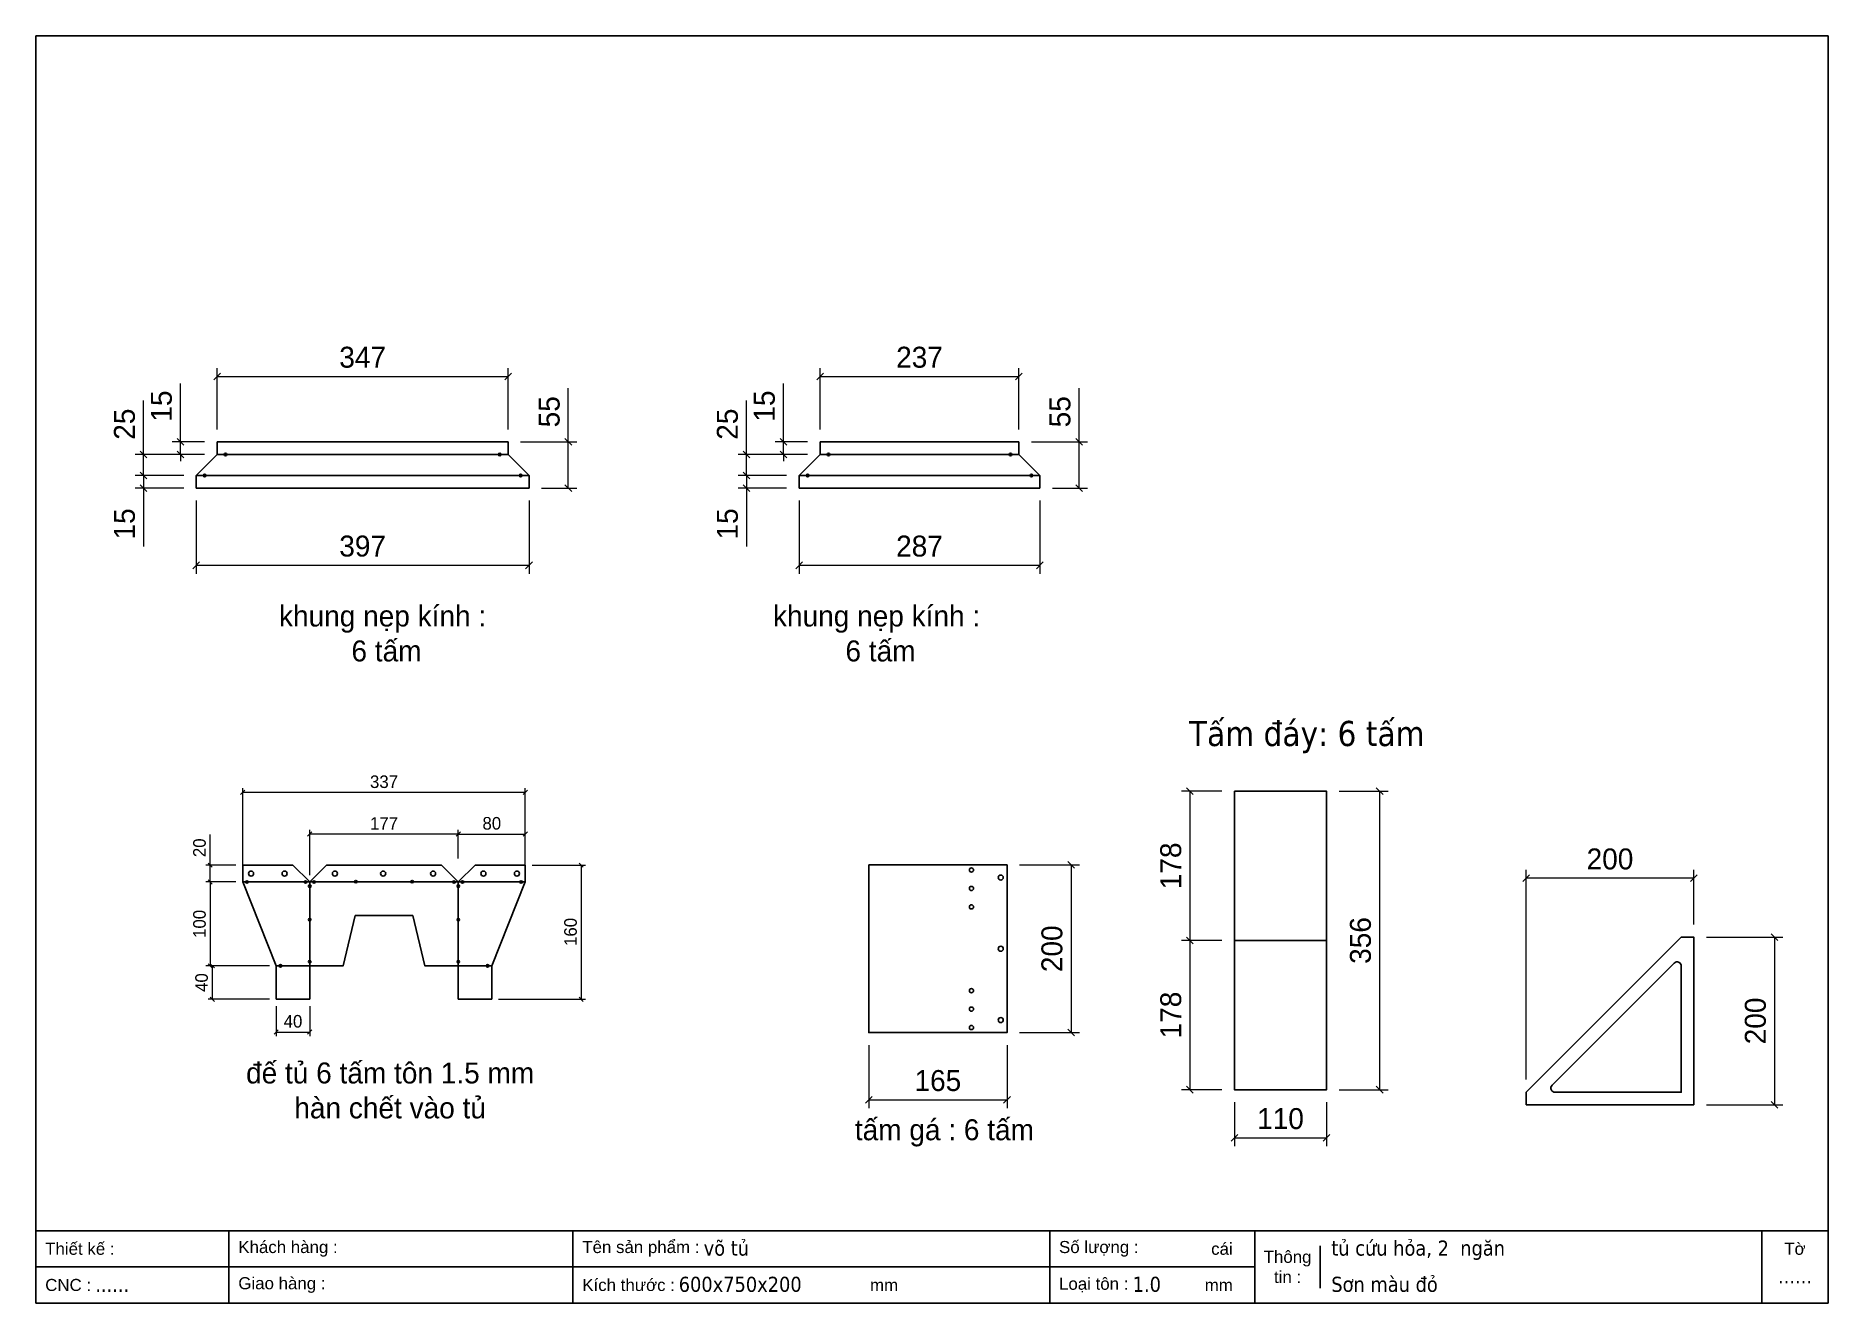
# Model space of a CAD drawing. Header units: millimetres. Extents: x 0 to 2138, y 0 to 1512.
import ezdxf
from ezdxf.enums import TextEntityAlignment as Align

# ---------------------------------------------------------------- set-up
doc = ezdxf.new("R2010")
doc.units = ezdxf.units.MM
doc.layers.add('DIM', color=253, linetype='Continuous')
doc.layers.add('FIRE PROTECTION', color=1, linetype='Continuous')
doc.styles.add('Arial', font='arial.ttf')
doc.styles.add('Tahoma (Input Text)', font='tahoma.ttf')
doc.dimstyles.new('Dim-15', dxfattribs={"dimtxt": 15, "dimasz": 5, "dimexe": 5, "dimexo": 8, "dimgap": 5, "dimtad": 1, "dimdec": 0, "dimtxsty": 'Standard', "dimblk": 'OBLIQUE', "dimcen": 10, "dimclrd": 5, "dimclre": 5, "dimclrt": 3, "dimazin": 3, "dimtfac": 1, "dimtdec": 0, "dimtmove": 0, "dimatfit": 3, "dimldrblk": 'OBLIQUE', "dimlwd": 9, "dimlwe": 9})
doc.dimstyles.new('Dim-25', dxfattribs={"dimtxt": 25, "dimasz": 8, "dimexe": 10, "dimexo": 15, "dimgap": 10, "dimtad": 1, "dimdec": 0, "dimtxsty": 'Standard', "dimblk": 'OBLIQUE', "dimcen": 10, "dimclrd": 5, "dimclre": 5, "dimclrt": 3, "dimazin": 3, "dimtfac": 1, "dimtdec": 0, "dimtmove": 0, "dimatfit": 3, "dimldrblk": 'OBLIQUE', "dimlwd": 9, "dimlwe": 9})

# ---------------------------------------------------------------- blocks, each defined once
blk = doc.blocks.new('khungtenAsean2')
at = {"color": 7}
for p, q in [((2970, -1980), (0, -1980)), ((320, -1980), (320, -2100)), ((890, -1980), (890, -2100)), ((1680, -1980), (1680, -2100)), ((2020, -1980), (2020, -2100)), ((2860, -1980), (2860, -2100)), ((2128.3, -2005), (2128.3, -2075)), ((2020, -2040), (0, -2040))]:
    blk.add_line(p, q, dxfattribs=at)
blk.add_lwpolyline([(0, 0), (2970, 0), (2970, -2100), (0, -2100)], close=True, dxfattribs=at)
at = {"color": 2, "char_height": 20, "style": 'Arial'}
for s, insert, width, attachment_point in [('  Thiết kế :', (0, -2010), 917.634, 4), ('  Khách hàng :', (320, -2010), 917.634, 4), ('  Tên sản phẩm :', (890, -2010), 917.634, 4), ('  Số lượng :', (1680, -2010), 917.634, 4), ('cái', (1947.6, -2010), 917.634, 4), ('Thông\\Ptin :', (2074.2, -2040), 108.311, 5), ('Tờ', (2915, -2010), 110, 5), ('  CNC :', (0, -2070), 917.634, 4), ('  Giao hàng :', (320, -2070), 917.634, 4), ('  Kích thước :', (890, -2070), 917.634, 4), ('mm', (1382.3, -2070), 917.634, 4), ('  Loại tôn :', (1680, -2070), 917.634, 4), ('mm', (1936.9, -2070), 917.634, 4)]:
    blk.add_mtext(s, dxfattribs=dict(at, insert=insert, width=width, attachment_point=attachment_point))
at = {"color": 1, "style": 'Tahoma (Input Text)', "flags": 8}
for tag, p in [('#01', (137.1, -2021.3)), ('#03', (506.6, -2019.3)), ('#05', (1106.6, -2021.3)), ('#07', (1834.7, -2021.3)), ('#09', (2146.7, -2021.3)), ('#02', (98.5, -2081.3)), ('#04', (486.1, -2081.3)), ('#06', (1065.3, -2081.3)), ('#08', (1817.4, -2081.3)), ('#10', (2146.7, -2081.3))]:
    blk.add_attdef(tag, p, '', height=25, dxfattribs=at)
blk.add_attdef('#11', text='', height=25, dxfattribs=at).set_placement((2915, -2067.3), align=Align.CENTER)
blk = doc.blocks.new('*D1')
at = {"color": 0, "linetype": 'ByBlock', "lineweight": -2}
for p, q in [((249.3, 611.9), (244.3, 606.9)), ((581.5, 606.9), (586.5, 611.9))]:
    blk.add_line(p, q, dxfattribs=at)
at = {"layer": 'Defpoints', "color": 0, "transparency": 16777216}
for p in [(246.8, 609.4), (246.8, 502.5), (584, 502.5)]:
    blk.add_point(p, dxfattribs=at)
at = {"layer": 'DIM', "color": 5, "lineweight": 9, "transparency": 16777216}
for p, q in [((246.8, 510.5), (246.8, 614.4)), ((584, 609.4), (246.8, 609.4)), ((584, 510.5), (584, 614.4))]:
    blk.add_line(p, q, dxfattribs=at)
at = {"layer": 'DIM', "color": 3, "transparency": 16777216, "insert": (415.4, 622), "char_height": 15, "attachment_point": 5}
blk.add_mtext('337', dxfattribs=at)
blk = doc.blocks.new('_Oblique')
at = {"color": 0, "linetype": 'ByBlock', "lineweight": -2}
blk.add_line((-0.5, -0.5), (0.5, 0.5), dxfattribs=at)
blk = doc.blocks.new('*D2')
at = {"color": 0, "linetype": 'ByBlock', "lineweight": -2}
for p, q in [((653.2, 520), (648.2, 525)), ((648.2, 365), (653.2, 360))]:
    blk.add_line(p, q, dxfattribs=at)
at = {"layer": 'Defpoints', "color": 0, "transparency": 16777216}
for p in [(584, 522.5), (544, 362.5), (650.7, 362.5)]:
    blk.add_point(p, dxfattribs=at)
at = {"layer": 'DIM', "color": 5, "lineweight": 9, "transparency": 16777216}
for p, q in [((592, 522.5), (655.7, 522.5)), ((650.7, 522.5), (650.7, 362.5)), ((552, 362.5), (655.7, 362.5))]:
    blk.add_line(p, q, dxfattribs=at)
at = {"layer": 'DIM', "color": 3, "transparency": 16777216, "insert": (638, 442.9), "char_height": 15, "attachment_point": 5, "rotation": 90}
blk.add_mtext('160', dxfattribs=at)
blk = doc.blocks.new('*D3')
at = {"color": 0, "linetype": 'ByBlock', "lineweight": -2}
for p, q in [((506.5, 562.2), (501.5, 557.2)), ((581.5, 557.2), (586.5, 562.2))]:
    blk.add_line(p, q, dxfattribs=at)
at = {"layer": 'Defpoints', "color": 0, "transparency": 16777216}
for p in [(584, 559.7), (504, 522.5), (584, 502.5)]:
    blk.add_point(p, dxfattribs=at)
at = {"layer": 'DIM', "color": 5, "lineweight": 9, "transparency": 16777216}
for p, q in [((504, 530.5), (504, 564.7)), ((504, 559.7), (584, 559.7)), ((584, 510.5), (584, 564.7))]:
    blk.add_line(p, q, dxfattribs=at)
at = {"layer": 'DIM', "color": 3, "transparency": 16777216, "insert": (544, 572.4), "char_height": 15, "attachment_point": 5}
blk.add_mtext('80', dxfattribs=at)
blk = doc.blocks.new('*D4')
at = {"color": 0, "linetype": 'ByBlock', "lineweight": -2}
for p, q in [((329.3, 562.2), (324.3, 557.2)), ((501.5, 557.2), (506.5, 562.2))]:
    blk.add_line(p, q, dxfattribs=at)
at = {"layer": 'Defpoints', "color": 0, "transparency": 16777216}
for p in [(326.8, 559.7), (504, 522.5), (326.8, 502.5)]:
    blk.add_point(p, dxfattribs=at)
at = {"layer": 'DIM', "color": 5, "lineweight": 9, "transparency": 16777216}
for p, q in [((326.8, 510.5), (326.8, 564.7)), ((504, 559.7), (326.8, 559.7)), ((504, 530.5), (504, 564.7))]:
    blk.add_line(p, q, dxfattribs=at)
at = {"layer": 'DIM', "color": 3, "transparency": 16777216, "insert": (415.4, 572.3), "char_height": 15, "attachment_point": 5}
blk.add_mtext('177', dxfattribs=at)
blk = doc.blocks.new('*D5')
at = {"color": 0, "linetype": 'ByBlock', "lineweight": -2}
for p, q in [((289.3, 326), (284.3, 321)), ((324.3, 321), (329.3, 326))]:
    blk.add_line(p, q, dxfattribs=at)
at = {"layer": 'Defpoints', "color": 0, "transparency": 16777216}
for p in [(286.8, 362.5), (326.8, 362.5), (326.8, 323.5)]:
    blk.add_point(p, dxfattribs=at)
at = {"layer": 'DIM', "color": 5, "lineweight": 9, "transparency": 16777216}
for p, q in [((286.8, 354.5), (286.8, 318.5)), ((326.8, 354.5), (326.8, 318.5)), ((286.8, 323.5), (326.8, 323.5))]:
    blk.add_line(p, q, dxfattribs=at)
at = {"layer": 'DIM', "color": 3, "transparency": 16777216, "insert": (306.8, 336.2), "char_height": 15, "attachment_point": 5}
blk.add_mtext('40', dxfattribs=at)
blk = doc.blocks.new('*D6')
at = {"color": 0, "linetype": 'ByBlock', "lineweight": -2}
for p, q in [((210.5, 500), (205.5, 505)), ((205.5, 405), (210.5, 400))]:
    blk.add_line(p, q, dxfattribs=at)
at = {"layer": 'Defpoints', "color": 0, "transparency": 16777216}
for p in [(246.8, 502.5), (208, 402.5), (286.8, 402.5)]:
    blk.add_point(p, dxfattribs=at)
at = {"layer": 'DIM', "color": 5, "lineweight": 9, "transparency": 16777216}
for p, q in [((238.8, 502.5), (203, 502.5)), ((208, 502.5), (208, 402.5)), ((278.8, 402.5), (203, 402.5))]:
    blk.add_line(p, q, dxfattribs=at)
at = {"layer": 'DIM', "color": 3, "transparency": 16777216, "insert": (195.3, 452.5), "char_height": 15, "attachment_point": 5, "rotation": 90}
blk.add_mtext('100', dxfattribs=at)
blk = doc.blocks.new('*D7')
at = {"color": 0, "linetype": 'ByBlock', "lineweight": -2}
for p, q in [((213, 400), (208, 405)), ((208, 365), (213, 360))]:
    blk.add_line(p, q, dxfattribs=at)
at = {"layer": 'Defpoints', "color": 0, "transparency": 16777216}
for p in [(286.8, 402.5), (210.5, 362.5), (286.8, 362.5)]:
    blk.add_point(p, dxfattribs=at)
at = {"layer": 'DIM', "color": 5, "lineweight": 9, "transparency": 16777216}
for p, q in [((278.8, 402.5), (205.5, 402.5)), ((210.5, 402.5), (210.5, 362.5)), ((278.8, 362.5), (205.5, 362.5))]:
    blk.add_line(p, q, dxfattribs=at)
at = {"layer": 'DIM', "color": 3, "transparency": 16777216, "insert": (197.8, 382.5), "char_height": 15, "attachment_point": 5, "rotation": 90}
blk.add_mtext('40', dxfattribs=at)
blk = doc.blocks.new('*D8')
at = {"color": 0, "linetype": 'ByBlock', "lineweight": -2}
for p, q in [((210.5, 520), (205.5, 525)), ((205.5, 505), (210.5, 500))]:
    blk.add_line(p, q, dxfattribs=at)
at = {"layer": 'Defpoints', "color": 0, "transparency": 16777216}
for p in [(208, 522.5), (246.8, 522.5), (246.8, 502.5)]:
    blk.add_point(p, dxfattribs=at)
at = {"layer": 'DIM', "color": 5, "lineweight": 9, "transparency": 16777216}
for p, q in [((208, 522.5), (208, 559.2)), ((238.8, 522.5), (203, 522.5)), ((208, 502.5), (208, 522.5)), ((238.8, 502.5), (203, 502.5))]:
    blk.add_line(p, q, dxfattribs=at)
at = {"layer": 'DIM', "color": 3, "transparency": 16777216, "insert": (195.3, 543.3), "char_height": 15, "attachment_point": 5, "rotation": 90}
blk.add_mtext('20', dxfattribs=at)
blk = doc.blocks.new('*D9')
at = {"color": 0, "linetype": 'ByBlock', "lineweight": -2}
for p, q in [((1607.3, 606.7), (1599.3, 614.7)), ((1599.3, 258.7), (1607.3, 250.7))]:
    blk.add_line(p, q, dxfattribs=at)
at = {"layer": 'Defpoints', "color": 0, "transparency": 16777216}
for p in [(1540, 610.7), (1540, 254.7), (1603.3, 254.7)]:
    blk.add_point(p, dxfattribs=at)
at = {"layer": 'DIM', "color": 5, "lineweight": 9, "transparency": 16777216}
for p, q in [((1555, 610.7), (1613.3, 610.7)), ((1603.3, 610.7), (1603.3, 254.7)), ((1555, 254.7), (1613.3, 254.7))]:
    blk.add_line(p, q, dxfattribs=at)
at = {"layer": 'DIM', "color": 3, "transparency": 16777216, "insert": (1580.5, 432.7), "char_height": 25, "attachment_point": 5, "rotation": 90}
blk.add_mtext('356', dxfattribs=at)
blk = doc.blocks.new('*D10')
at = {"color": 0, "linetype": 'ByBlock', "lineweight": -2}
for p, q in [((1380.9, 606.7), (1372.9, 614.7)), ((1372.9, 436.7), (1380.9, 428.7))]:
    blk.add_line(p, q, dxfattribs=at)
at = {"layer": 'Defpoints', "color": 0, "transparency": 16777216}
for p in [(1430, 610.7), (1376.9, 432.7), (1430, 432.7)]:
    blk.add_point(p, dxfattribs=at)
at = {"layer": 'DIM', "color": 5, "lineweight": 9, "transparency": 16777216}
for p, q in [((1415, 610.7), (1366.9, 610.7)), ((1376.9, 610.7), (1376.9, 432.7)), ((1415, 432.7), (1366.9, 432.7))]:
    blk.add_line(p, q, dxfattribs=at)
at = {"layer": 'DIM', "color": 3, "transparency": 16777216, "insert": (1354.2, 521.7), "char_height": 25, "attachment_point": 5, "rotation": 90}
blk.add_mtext('178', dxfattribs=at)
blk = doc.blocks.new('*D11')
at = {"color": 0, "linetype": 'ByBlock', "lineweight": -2}
for p, q in [((1380.9, 428.7), (1372.9, 436.7)), ((1372.9, 258.7), (1380.9, 250.7))]:
    blk.add_line(p, q, dxfattribs=at)
at = {"layer": 'Defpoints', "color": 0, "transparency": 16777216}
for p in [(1430, 432.7), (1376.9, 254.7), (1430, 254.7)]:
    blk.add_point(p, dxfattribs=at)
at = {"layer": 'DIM', "color": 5, "lineweight": 9, "transparency": 16777216}
for p, q in [((1415, 432.7), (1366.9, 432.7)), ((1376.9, 432.7), (1376.9, 254.7)), ((1415, 254.7), (1366.9, 254.7))]:
    blk.add_line(p, q, dxfattribs=at)
at = {"layer": 'DIM', "color": 3, "transparency": 16777216, "insert": (1354.2, 343.7), "char_height": 25, "attachment_point": 5, "rotation": 90}
blk.add_mtext('178', dxfattribs=at)
blk = doc.blocks.new('*D12')
at = {"color": 0, "linetype": 'ByBlock', "lineweight": -2}
for p, q in [((1434, 201.3), (1426, 193.3)), ((1536, 193.3), (1544, 201.3))]:
    blk.add_line(p, q, dxfattribs=at)
at = {"layer": 'Defpoints', "color": 0, "transparency": 16777216}
for p in [(1430, 254.7), (1540, 254.7), (1540, 197.3)]:
    blk.add_point(p, dxfattribs=at)
at = {"layer": 'DIM', "color": 5, "lineweight": 9, "transparency": 16777216}
for p, q in [((1430, 239.7), (1430, 187.3)), ((1540, 239.7), (1540, 187.3)), ((1430, 197.3), (1540, 197.3))]:
    blk.add_line(p, q, dxfattribs=at)
at = {"layer": 'DIM', "color": 3, "transparency": 16777216, "insert": (1485, 220), "char_height": 25, "attachment_point": 5}
blk.add_mtext('110', dxfattribs=at)
blk = doc.blocks.new('*D13')
at = {"color": 0, "linetype": 'ByBlock', "lineweight": -2}
for p, q in [((1782.1, 511), (1774.1, 503)), ((1974.1, 503), (1982.1, 511))]:
    blk.add_line(p, q, dxfattribs=at)
at = {"layer": 'Defpoints', "color": 0, "ltscale": 3, "transparency": 16777216}
for p in [(1778.1, 507), (1978.1, 436.7), (1778.1, 251.7)]:
    blk.add_point(p, dxfattribs=at)
at = {"layer": 'DIM', "color": 5, "lineweight": 9, "ltscale": 3, "transparency": 16777216}
for p, q in [((1778.1, 266.7), (1778.1, 517)), ((1978.1, 451.7), (1978.1, 517)), ((1978.1, 507), (1778.1, 507))]:
    blk.add_line(p, q, dxfattribs=at)
at = {"layer": 'DIM', "color": 3, "ltscale": 3, "transparency": 16777216, "insert": (1878.1, 529.8), "char_height": 25, "attachment_point": 5}
blk.add_mtext('200', dxfattribs=at)
blk = doc.blocks.new('*D14')
at = {"color": 0, "linetype": 'ByBlock', "lineweight": -2}
for p, q in [((2078.5, 432.7), (2070.5, 440.7)), ((2070.5, 240.7), (2078.5, 232.7))]:
    blk.add_line(p, q, dxfattribs=at)
at = {"layer": 'Defpoints', "color": 0, "ltscale": 3, "transparency": 16777216}
for p in [(1978.1, 436.7), (1978.1, 236.7), (2074.5, 236.7)]:
    blk.add_point(p, dxfattribs=at)
at = {"layer": 'DIM', "color": 5, "lineweight": 9, "ltscale": 3, "transparency": 16777216}
for p, q in [((1993.1, 436.7), (2084.5, 436.7)), ((2074.5, 436.7), (2074.5, 236.7)), ((1993.1, 236.7), (2084.5, 236.7))]:
    blk.add_line(p, q, dxfattribs=at)
at = {"layer": 'DIM', "color": 3, "ltscale": 3, "transparency": 16777216, "insert": (2051.7, 336.7), "char_height": 25, "attachment_point": 5, "rotation": 90}
blk.add_mtext('200', dxfattribs=at)
blk = doc.blocks.new('*D15')
at = {"color": 0, "linetype": 'ByBlock', "lineweight": -2}
for p, q in [((1239.1, 518.8), (1231.1, 526.8)), ((1231.1, 326.8), (1239.1, 318.8))]:
    blk.add_line(p, q, dxfattribs=at)
at = {"layer": 'Defpoints', "color": 0, "transparency": 16777216}
for p in [(1158.7, 522.8), (1158.7, 322.8), (1235.1, 322.8)]:
    blk.add_point(p, dxfattribs=at)
at = {"layer": 'DIM', "color": 5, "lineweight": 9, "transparency": 16777216}
for p, q in [((1173.7, 522.8), (1245.1, 522.8)), ((1235.1, 522.8), (1235.1, 322.8)), ((1173.7, 322.8), (1245.1, 322.8))]:
    blk.add_line(p, q, dxfattribs=at)
at = {"layer": 'DIM', "color": 3, "transparency": 16777216, "insert": (1212.4, 422.8), "char_height": 25, "attachment_point": 5, "rotation": 90}
blk.add_mtext('200', dxfattribs=at)
blk = doc.blocks.new('*D16')
at = {"color": 0, "linetype": 'ByBlock', "lineweight": -2}
for p, q in [((997.7, 246.6), (989.7, 238.6)), ((1154.7, 238.6), (1162.7, 246.6))]:
    blk.add_line(p, q, dxfattribs=at)
at = {"layer": 'Defpoints', "color": 0, "transparency": 16777216}
for p in [(993.7, 322.8), (1158.7, 322.8), (1158.7, 242.6)]:
    blk.add_point(p, dxfattribs=at)
at = {"layer": 'DIM', "color": 5, "lineweight": 9, "transparency": 16777216}
for p, q in [((993.7, 307.8), (993.7, 232.6)), ((1158.7, 307.8), (1158.7, 232.6)), ((993.7, 242.6), (1158.7, 242.6))]:
    blk.add_line(p, q, dxfattribs=at)
at = {"layer": 'DIM', "color": 3, "transparency": 16777216, "insert": (1076.2, 265.4), "char_height": 25, "attachment_point": 5}
blk.add_mtext('165', dxfattribs=at)
blk = doc.blocks.new('*D17')
at = {"color": 0, "linetype": 'ByBlock', "lineweight": -2}
for p, q in [((195.4, 884.3), (187.4, 876.3)), ((584.4, 876.3), (592.4, 884.3))]:
    blk.add_line(p, q, dxfattribs=at)
at = {"layer": 'Defpoints', "color": 0, "transparency": 16777216}
for p in [(191.4, 972.5), (588.4, 972.5), (588.4, 880.3)]:
    blk.add_point(p, dxfattribs=at)
at = {"layer": 'DIM', "color": 5, "lineweight": 9, "transparency": 16777216}
for p, q in [((191.4, 957.5), (191.4, 870.3)), ((588.4, 957.5), (588.4, 870.3)), ((191.4, 880.3), (588.4, 880.3))]:
    blk.add_line(p, q, dxfattribs=at)
at = {"layer": 'DIM', "color": 3, "transparency": 16777216, "insert": (389.9, 903.1), "char_height": 25, "attachment_point": 5}
blk.add_mtext('397', dxfattribs=at)
blk = doc.blocks.new('*D18')
at = {"color": 0, "linetype": 'ByBlock', "lineweight": -2}
for p, q in [((639.3, 1023.5), (631.3, 1031.5)), ((631.3, 976.5), (639.3, 968.5))]:
    blk.add_line(p, q, dxfattribs=at)
at = {"layer": 'Defpoints', "color": 0, "transparency": 16777216}
for p in [(563.4, 1027.5), (635.3, 1027.5), (588.4, 972.5)]:
    blk.add_point(p, dxfattribs=at)
at = {"layer": 'DIM', "color": 5, "lineweight": 9, "transparency": 16777216}
for p, q in [((635.3, 1027.5), (635.3, 1091.5)), ((578.4, 1027.5), (645.3, 1027.5)), ((635.3, 972.5), (635.3, 1027.5)), ((603.4, 972.5), (645.3, 972.5))]:
    blk.add_line(p, q, dxfattribs=at)
at = {"layer": 'DIM', "color": 3, "transparency": 16777216, "insert": (612.6, 1063.5), "char_height": 25, "attachment_point": 5, "rotation": 90}
blk.add_mtext('55', dxfattribs=at)
blk = doc.blocks.new('*D19')
at = {"color": 0, "linetype": 'ByBlock', "lineweight": -2}
for p, q in [((168.6, 1031.5), (176.6, 1023.5)), ((176.6, 1008.5), (168.6, 1016.5))]:
    blk.add_line(p, q, dxfattribs=at)
at = {"layer": 'Defpoints', "color": 0, "ltscale": 3, "transparency": 16777216}
for p in [(172.6, 1027.5), (216.4, 1027.5), (216.4, 1012.5)]:
    blk.add_point(p, dxfattribs=at)
at = {"layer": 'DIM', "color": 5, "lineweight": 9, "ltscale": 3, "transparency": 16777216}
for p, q in [((172.6, 1027.5), (172.6, 1097.2)), ((201.4, 1027.5), (162.6, 1027.5)), ((172.6, 1012.5), (172.6, 1027.5)), ((201.4, 1012.5), (162.6, 1012.5)), ((172.6, 1012.5), (172.6, 1004.5))]:
    blk.add_line(p, q, dxfattribs=at)
at = {"layer": 'DIM', "color": 3, "ltscale": 3, "transparency": 16777216, "insert": (149.9, 1070.3), "char_height": 25, "attachment_point": 5, "rotation": 90}
blk.add_mtext('15', dxfattribs=at)
blk = doc.blocks.new('*D20')
at = {"color": 0, "linetype": 'ByBlock', "lineweight": -2}
for p, q in [((132.6, 1008.5), (124.6, 1016.5)), ((124.6, 991.5), (132.6, 983.5))]:
    blk.add_line(p, q, dxfattribs=at)
at = {"layer": 'Defpoints', "color": 0, "ltscale": 3, "transparency": 16777216}
for p in [(128.6, 1012.5), (216.4, 1012.5), (191.4, 987.5)]:
    blk.add_point(p, dxfattribs=at)
at = {"layer": 'DIM', "color": 5, "lineweight": 9, "ltscale": 3, "transparency": 16777216}
for p, q in [((128.6, 1012.5), (128.6, 1076.9)), ((201.4, 1012.5), (118.6, 1012.5)), ((128.6, 987.5), (128.6, 1012.5)), ((176.4, 987.5), (118.6, 987.5))]:
    blk.add_line(p, q, dxfattribs=at)
at = {"layer": 'DIM', "color": 3, "ltscale": 3, "transparency": 16777216, "insert": (105.8, 1048.7), "char_height": 25, "attachment_point": 5, "rotation": 90}
blk.add_mtext('25', dxfattribs=at)
blk = doc.blocks.new('*D21')
at = {"color": 0, "linetype": 'ByBlock', "lineweight": -2}
for p, q in [((124.6, 991.5), (132.6, 983.5)), ((132.6, 968.5), (124.6, 976.5))]:
    blk.add_line(p, q, dxfattribs=at)
at = {"layer": 'Defpoints', "color": 0, "ltscale": 3, "transparency": 16777216}
for p in [(191.4, 987.5), (128.6, 972.5), (191.4, 972.5)]:
    blk.add_point(p, dxfattribs=at)
at = {"layer": 'DIM', "color": 5, "lineweight": 9, "ltscale": 3, "transparency": 16777216}
for p, q in [((176.4, 987.5), (118.6, 987.5)), ((128.6, 987.5), (128.6, 995.5)), ((128.6, 987.5), (128.6, 972.5)), ((176.4, 972.5), (118.6, 972.5)), ((128.6, 972.5), (128.6, 902.9))]:
    blk.add_line(p, q, dxfattribs=at)
at = {"layer": 'DIM', "color": 3, "ltscale": 3, "transparency": 16777216, "insert": (105.8, 929.7), "char_height": 25, "attachment_point": 5, "rotation": 90}
blk.add_mtext('15', dxfattribs=at)
blk = doc.blocks.new('*D22')
at = {"color": 0, "linetype": 'ByBlock', "lineweight": -2}
for p, q in [((220.4, 1109.6), (212.4, 1101.6)), ((559.4, 1101.6), (567.4, 1109.6))]:
    blk.add_line(p, q, dxfattribs=at)
at = {"layer": 'Defpoints', "color": 0, "ltscale": 3, "transparency": 16777216}
for p in [(563.4, 1105.6), (216.4, 1027.5), (563.4, 1027.5)]:
    blk.add_point(p, dxfattribs=at)
at = {"layer": 'DIM', "color": 5, "lineweight": 9, "ltscale": 3, "transparency": 16777216}
for p, q in [((216.4, 1042.5), (216.4, 1115.6)), ((563.4, 1042.5), (563.4, 1115.6)), ((216.4, 1105.6), (563.4, 1105.6))]:
    blk.add_line(p, q, dxfattribs=at)
at = {"layer": 'DIM', "color": 3, "ltscale": 3, "transparency": 16777216, "insert": (389.9, 1128.4), "char_height": 25, "attachment_point": 5}
blk.add_mtext('347', dxfattribs=at)
blk = doc.blocks.new('*D23')
at = {"color": 0, "linetype": 'ByBlock', "lineweight": -2}
for p, q in [((914.8, 884.3), (906.8, 876.3)), ((1193.8, 876.3), (1201.8, 884.3))]:
    blk.add_line(p, q, dxfattribs=at)
at = {"layer": 'Defpoints', "color": 0, "transparency": 16777216}
for p in [(910.8, 972.5), (1197.8, 972.5), (1197.8, 880.3)]:
    blk.add_point(p, dxfattribs=at)
at = {"layer": 'DIM', "color": 5, "lineweight": 9, "transparency": 16777216}
for p, q in [((910.8, 957.5), (910.8, 870.3)), ((1197.8, 957.5), (1197.8, 870.3)), ((910.8, 880.3), (1197.8, 880.3))]:
    blk.add_line(p, q, dxfattribs=at)
at = {"layer": 'DIM', "color": 3, "transparency": 16777216, "insert": (1054.3, 903.1), "char_height": 25, "attachment_point": 5}
blk.add_mtext('287', dxfattribs=at)
blk = doc.blocks.new('*D24')
at = {"color": 0, "linetype": 'ByBlock', "lineweight": -2}
for p, q in [((1248.7, 1023.5), (1240.7, 1031.5)), ((1240.7, 976.5), (1248.7, 968.5))]:
    blk.add_line(p, q, dxfattribs=at)
at = {"layer": 'Defpoints', "color": 0, "transparency": 16777216}
for p in [(1172.8, 1027.5), (1244.7, 1027.5), (1197.8, 972.5)]:
    blk.add_point(p, dxfattribs=at)
at = {"layer": 'DIM', "color": 5, "lineweight": 9, "transparency": 16777216}
for p, q in [((1244.7, 1027.5), (1244.7, 1091.5)), ((1187.8, 1027.5), (1254.7, 1027.5)), ((1244.7, 972.5), (1244.7, 1027.5)), ((1212.8, 972.5), (1254.7, 972.5))]:
    blk.add_line(p, q, dxfattribs=at)
at = {"layer": 'DIM', "color": 3, "transparency": 16777216, "insert": (1222, 1063.5), "char_height": 25, "attachment_point": 5, "rotation": 90}
blk.add_mtext('55', dxfattribs=at)
blk = doc.blocks.new('*D25')
at = {"color": 0, "linetype": 'ByBlock', "lineweight": -2}
for p, q in [((888.1, 1031.5), (896.1, 1023.5)), ((896.1, 1008.5), (888.1, 1016.5))]:
    blk.add_line(p, q, dxfattribs=at)
at = {"layer": 'Defpoints', "color": 0, "ltscale": 3, "transparency": 16777216}
for p in [(892.1, 1027.5), (935.8, 1027.5), (935.8, 1012.5)]:
    blk.add_point(p, dxfattribs=at)
at = {"layer": 'DIM', "color": 5, "lineweight": 9, "ltscale": 3, "transparency": 16777216}
for p, q in [((892.1, 1027.5), (892.1, 1097.2)), ((920.8, 1027.5), (882.1, 1027.5)), ((892.1, 1012.5), (892.1, 1027.5)), ((920.8, 1012.5), (882.1, 1012.5)), ((892.1, 1012.5), (892.1, 1004.5))]:
    blk.add_line(p, q, dxfattribs=at)
at = {"layer": 'DIM', "color": 3, "ltscale": 3, "transparency": 16777216, "insert": (869.3, 1070.3), "char_height": 25, "attachment_point": 5, "rotation": 90}
blk.add_mtext('15', dxfattribs=at)
blk = doc.blocks.new('*D26')
at = {"color": 0, "linetype": 'ByBlock', "lineweight": -2}
for p, q in [((852, 1008.5), (844, 1016.5)), ((844, 991.5), (852, 983.5))]:
    blk.add_line(p, q, dxfattribs=at)
at = {"layer": 'Defpoints', "color": 0, "ltscale": 3, "transparency": 16777216}
for p in [(848, 1012.5), (935.8, 1012.5), (910.8, 987.5)]:
    blk.add_point(p, dxfattribs=at)
at = {"layer": 'DIM', "color": 5, "lineweight": 9, "ltscale": 3, "transparency": 16777216}
for p, q in [((848, 1012.5), (848, 1076.9)), ((920.8, 1012.5), (838, 1012.5)), ((848, 987.5), (848, 1012.5)), ((895.8, 987.5), (838, 987.5))]:
    blk.add_line(p, q, dxfattribs=at)
at = {"layer": 'DIM', "color": 3, "ltscale": 3, "transparency": 16777216, "insert": (825.2, 1048.7), "char_height": 25, "attachment_point": 5, "rotation": 90}
blk.add_mtext('25', dxfattribs=at)
blk = doc.blocks.new('*D27')
at = {"color": 0, "linetype": 'ByBlock', "lineweight": -2}
for p, q in [((844, 991.5), (852, 983.5)), ((852, 968.5), (844, 976.5))]:
    blk.add_line(p, q, dxfattribs=at)
at = {"layer": 'Defpoints', "color": 0, "ltscale": 3, "transparency": 16777216}
for p in [(910.8, 987.5), (848, 972.5), (910.8, 972.5)]:
    blk.add_point(p, dxfattribs=at)
at = {"layer": 'DIM', "color": 5, "lineweight": 9, "ltscale": 3, "transparency": 16777216}
for p, q in [((895.8, 987.5), (838, 987.5)), ((848, 987.5), (848, 995.5)), ((848, 987.5), (848, 972.5)), ((895.8, 972.5), (838, 972.5)), ((848, 972.5), (848, 902.9))]:
    blk.add_line(p, q, dxfattribs=at)
at = {"layer": 'DIM', "color": 3, "ltscale": 3, "transparency": 16777216, "insert": (825.2, 929.7), "char_height": 25, "attachment_point": 5, "rotation": 90}
blk.add_mtext('15', dxfattribs=at)
blk = doc.blocks.new('*D28')
at = {"color": 0, "linetype": 'ByBlock', "lineweight": -2}
for p, q in [((939.8, 1109.6), (931.8, 1101.6)), ((1168.8, 1101.6), (1176.8, 1109.6))]:
    blk.add_line(p, q, dxfattribs=at)
at = {"layer": 'Defpoints', "color": 0, "ltscale": 3, "transparency": 16777216}
for p in [(1172.8, 1105.6), (935.8, 1027.5), (1172.8, 1027.5)]:
    blk.add_point(p, dxfattribs=at)
at = {"layer": 'DIM', "color": 5, "lineweight": 9, "ltscale": 3, "transparency": 16777216}
for p, q in [((935.8, 1042.5), (935.8, 1115.6)), ((1172.8, 1042.5), (1172.8, 1115.6)), ((935.8, 1105.6), (1172.8, 1105.6))]:
    blk.add_line(p, q, dxfattribs=at)
at = {"layer": 'DIM', "color": 3, "ltscale": 3, "transparency": 16777216, "insert": (1054.3, 1128.4), "char_height": 25, "attachment_point": 5}
blk.add_mtext('237', dxfattribs=at)

msp = doc.modelspace()

# ---------------------------------------------------------------- linework, layer by layer
at = {"color": 7}
for p, q in [((216.4, 1012.5), (216.4, 1027.5)), ((563.4, 1012.5), (563.4, 1027.5)), ((935.8, 1012.5), (935.8, 1027.5)), ((1172.8, 1012.5), (1172.8, 1027.5)), ((191.4, 987.5), (216.4, 1012.5)), ((563.4, 1012.5), (588.4, 987.5)), ((910.8, 987.5), (935.8, 1012.5)), ((1172.8, 1012.5), (1197.8, 987.5)), ((191.4, 987.5), (191.4, 972.5)), ((588.4, 987.5), (588.4, 972.5)), ((910.8, 987.5), (910.8, 972.5)), ((1197.8, 987.5), (1197.8, 972.5))]:
    msp.add_line(p, q, dxfattribs=at)
for p, q in [((246.8, 502.5), (246.8, 522.5)), ((246.8, 522.5), (306.8, 522.5)), ((306.8, 522.5), (326.8, 502.5)), ((326.8, 502.5), (346.8, 522.5)), ((346.8, 522.5), (484, 522.5)), ((484, 522.5), (504, 502.5)), ((504, 502.5), (524, 522.5)), ((584, 522.5), (524, 522.5)), ((584, 502.5), (584, 522.5)), ((381, 462.5), (449.8, 462.5)), ((1430, 432.7), (1540, 432.7)), ((286.8, 402.5), (286.8, 362.5)), ((326.8, 402.5), (326.8, 362.5)), ((504, 402.5), (504, 362.5)), ((544, 402.5), (544, 362.5)), ((286.8, 362.5), (326.8, 362.5)), ((544, 362.5), (504, 362.5))]:
    msp.add_line(p, q)
for points in [[(216.4, 1027.5), (563.4, 1027.5)], [(935.8, 1027.5), (1172.8, 1027.5)], [(216.4, 1012.5), (563.4, 1012.5)], [(935.8, 1012.5), (1172.8, 1012.5)], [(191.4, 987.5), (588.4, 987.5)], [(910.8, 987.5), (1197.8, 987.5)], [(191.4, 972.5), (588.4, 972.5)], [(910.8, 972.5), (1197.8, 972.5)]]:
    msp.add_lwpolyline(points, dxfattribs=at)
for points in [[(1430, 610.7), (1540, 610.7), (1540, 254.7), (1430, 254.7)], [(993.7, 522.8), (1158.7, 522.8), (1158.7, 322.8), (993.7, 322.8)]]:
    msp.add_lwpolyline(points, close=True)
for points in [[(246.8, 502.5), (326.8, 502.5), (326.8, 402.5), (286.8, 402.5), (246.8, 502.5)], [(423.8, 502.5), (326.8, 502.5), (326.8, 402.5), (366.8, 402.5), (381, 462.5)], [(408, 502.5), (504, 502.5), (504, 402.5), (464, 402.5), (449.8, 462.5)], [(584, 502.5), (504, 502.5), (504, 402.5), (544, 402.5), (584, 502.5)]]:
    msp.add_lwpolyline(points)
at = {"color": 2}
for centre in [(226.3, 1012.5), (553.4, 1012.5), (945.7, 1012.5), (1162.8, 1012.5), (201.4, 987.5), (578.4, 987.5), (920.8, 987.5), (1187.8, 987.5), (251.8, 502.5), (321.8, 502.5), (326.8, 497.5), (331.8, 502.5), (381.8, 502.8), (449, 502.8), (499, 502.5), (504, 497.5), (509, 502.5), (579, 502.5), (326.8, 457.5), (504, 457.5), (326.8, 407.5), (504, 407.5), (291.8, 402.5), (539, 402.5)]:
    msp.add_circle(centre, 1.5, dxfattribs=at)
for centre in [(256.8, 512.5), (296.8, 512.5), (356.8, 512.5), (414.4, 512.5), (474, 512.5), (534, 512.5), (574, 512.5)]:
    msp.add_circle(centre, 3)
at = {"color": 2, "ltscale": 3}
for centre in [(1151.2, 507.8), (1151.2, 422.8), (1151.2, 337.8)]:
    msp.add_circle(centre, 3, dxfattribs=at)
at = {"layer": 'DIM', "color": 2}
for centre in [(1116.3, 516.8), (1116.3, 494.8), (1116.3, 472.8), (1116.3, 372.8), (1116.3, 350.8), (1116.3, 328.8)]:
    msp.add_circle(centre, 2.5, dxfattribs=at)
at = {"layer": 'FIRE PROTECTION', "linetype": 'Continuous'}
msp.add_lwpolyline([(1978.1, 236.7), (1778.1, 236.7), (1778.1, 251.7), (1963.1, 436.7), (1978.1, 436.7)], close=True, dxfattribs=at)
msp.add_lwpolyline([(1809, 260.2), (1954.5, 405.7, -0.668179), (1963.1, 402.2), (1963.1, 251.7), (1812.6, 251.7, -0.668179)], format="xyb", close=True, dxfattribs=at)

# ---------------------------------------------------------------- block references
at = {"color": 7}
ref = msp.add_blockref('khungtenAsean2', (0, 1512), dxfattribs=dict(at, xscale=0.7200000000070759, yscale=0.7200000000070759, zscale=0.7200000000070759))
ref.add_attrib('#11', '......', dxfattribs={"color": 1, "height": 18, "style": 'Tahoma (Input Text)'}).set_placement((2098.8, 23.5), align=Align.CENTER)
ref.add_attrib('#09', 'tủ cứu hỏa, 2  ngăn', (1545.6, 56.7), dxfattribs={"color": 1, "height": 18, "style": 'Tahoma (Input Text)'})
ref.add_attrib('#10', 'Sơn màu đỏ', (1545.6, 13.5), dxfattribs={"color": 1, "height": 18, "style": 'Tahoma (Input Text)'})
ref.add_attrib('#08', '1.0', (1308.6, 13.5), dxfattribs={"color": 1, "height": 18, "style": 'Tahoma (Input Text)'})
ref.add_attrib('#06', '600x750x200', (767, 13.5), dxfattribs={"color": 1, "height": 18, "style": 'Tahoma (Input Text)'})
ref.add_attrib('#05', 'võ tủ', (796.8, 56.7), dxfattribs={"color": 1, "height": 18, "style": 'Tahoma (Input Text)'})
ref.add_attrib('#02', '......', (70.9, 13.5), dxfattribs={"color": 1, "height": 18, "style": 'Tahoma (Input Text)'})

# ---------------------------------------------------------------- texts
at = {"color": 2, "char_height": 25, "attachment_point": 5}
for s, insert, width in [('khung nẹp kính :\\P 6 tấm', (413.7, 798.8), 775), ('khung nẹp kính :\\P 6 tấm', (1003.1, 798.8), 775), ('đế tủ 6 tấm tôn 1.5 mm\\Phàn chết vào tủ', (422.7, 253.6), 765), ('tấm gá : 6 tấm', (1084, 203.1), 774)]:
    msp.add_mtext(s, dxfattribs=dict(at, insert=insert, width=width))
at = {"insert": (1516.3, 675.4), "char_height": 30, "width": 921.674, "attachment_point": 5}
msp.add_mtext('{\\fTahoma|b0|i0|c0|p34;Tấm đáy: 6 tấm}', dxfattribs=at)

# ---------------------------------------------------------------- dimensions: what is measured, and where the dimension line sits
at = {"layer": 'DIM', "ltscale": 3}
for base, p1, p2, picture, middle in [((563.4, 1105.6), (216.4, 1027.5), (563.4, 1027.5), '*D22', (389.9, 1128.4)), ((1172.8, 1105.6), (935.8, 1027.5), (1172.8, 1027.5), '*D28', (1054.3, 1128.4)), ((1778.1, 507), (1978.1, 436.7), (1778.1, 251.7), '*D13', (1878.1, 529.8))]:
    dim = msp.add_linear_dim(base=base, p1=p1, p2=p2, dimstyle='Dim-25', dxfattribs=at)
    dim.commit()
    dim.dimension.update_dxf_attribs({"geometry": picture, "text_midpoint": middle})
for base, p1, p2, picture, middle in [((172.6, 1027.5), (216.4, 1012.5), (216.4, 1027.5), '*D19', (149.9, 1070.3)), ((892.1, 1027.5), (935.8, 1012.5), (935.8, 1027.5), '*D25', (869.3, 1070.3)), ((128.6, 1012.5), (191.4, 987.5), (216.4, 1012.5), '*D20', (105.8, 1048.7)), ((848, 1012.5), (910.8, 987.5), (935.8, 1012.5), '*D26', (825.2, 1048.7)), ((128.6, 972.5), (191.4, 987.5), (191.4, 972.5), '*D21', (105.8, 929.7)), ((848, 972.5), (910.8, 987.5), (910.8, 972.5), '*D27', (825.2, 929.7)), ((2074.5, 236.7), (1978.1, 436.7), (1978.1, 236.7), '*D14', (2051.7, 336.7))]:
    dim = msp.add_linear_dim(base=base, p1=p1, p2=p2, angle=90, dimstyle='Dim-25', dxfattribs=at)
    dim.commit()
    dim.dimension.update_dxf_attribs({"geometry": picture, "text_midpoint": middle})
at = {"layer": 'DIM', "color": 7}
for base, p1, p2, angle, picture, middle in [((635.3, 1027.5), (588.4, 972.5), (563.4, 1027.5), 90, '*D18', (612.6, 1063.5)), ((1244.7, 1027.5), (1197.8, 972.5), (1172.8, 1027.5), 90, '*D24', (1222, 1063.5)), ((588.4, 880.3), (191.4, 972.5), (588.4, 972.5), 180, '*D17', (389.9, 903.1)), ((1197.8, 880.3), (910.8, 972.5), (1197.8, 972.5), 180, '*D23', (1054.3, 903.1))]:
    dim = msp.add_linear_dim(base=base, p1=p1, p2=p2, angle=angle, dimstyle='Dim-25', dxfattribs=at)
    dim.commit()
    dim.dimension.update_dxf_attribs({"geometry": picture, "text_midpoint": middle})
at = {"layer": 'DIM'}
for base, p1, p2, dimstyle, picture, middle in [((246.8, 609.4), (584, 502.5), (246.8, 502.5), 'Dim-15', '*D1', (415.4, 622)), ((326.8, 559.7), (504, 522.5), (326.8, 502.5), 'Dim-15', '*D4', (415.4, 572.3)), ((584, 559.7), (504, 522.5), (584, 502.5), 'Dim-15', '*D3', (544, 572.4)), ((326.8, 323.5), (286.8, 362.5), (326.8, 362.5), 'Dim-15', '*D5', (306.8, 336.2)), ((1158.7, 242.6), (993.7, 322.8), (1158.7, 322.8), 'Dim-25', '*D16', (1076.2, 265.4)), ((1540, 197.3), (1430, 254.7), (1540, 254.7), 'Dim-25', '*D12', (1485, 220))]:
    dim = msp.add_linear_dim(base=base, p1=p1, p2=p2, dimstyle=dimstyle, dxfattribs=at)
    dim.commit()
    dim.dimension.update_dxf_attribs({"geometry": picture, "text_midpoint": middle})
for base, p1, p2, dimstyle, picture, middle in [((1376.9, 432.7), (1430, 610.7), (1430, 432.7), 'Dim-25', '*D10', (1354.2, 521.7)), ((1603.3, 254.7), (1540, 610.7), (1540, 254.7), 'Dim-25', '*D9', (1580.5, 432.7)), ((208, 522.5), (246.8, 502.5), (246.8, 522.5), 'Dim-15', '*D8', (195.3, 543.3)), ((1235.1, 322.8), (1158.7, 522.8), (1158.7, 322.8), 'Dim-25', '*D15', (1212.4, 422.8)), ((208, 402.5), (246.8, 502.5), (286.8, 402.5), 'Dim-15', '*D6', (195.3, 452.5)), ((1376.9, 254.7), (1430, 432.7), (1430, 254.7), 'Dim-25', '*D11', (1354.2, 343.7)), ((210.5, 362.5), (286.8, 402.5), (286.8, 362.5), 'Dim-15', '*D7', (197.8, 382.5))]:
    dim = msp.add_linear_dim(base=base, p1=p1, p2=p2, angle=90, dimstyle=dimstyle, dxfattribs=at)
    dim.commit()
    dim.dimension.update_dxf_attribs({"geometry": picture, "text_midpoint": middle})
dim = msp.add_linear_dim(base=(650.7, 362.5), p1=(584, 522.5), p2=(544, 362.5), angle=90, dimstyle='Dim-15', dxfattribs=at)
dim.commit()
dim.dimension.update_dxf_attribs({"geometry": '*D2', "text_midpoint": (650.7, 442.9), "dimtype": 160})

doc.saveas('drawing.dxf')
